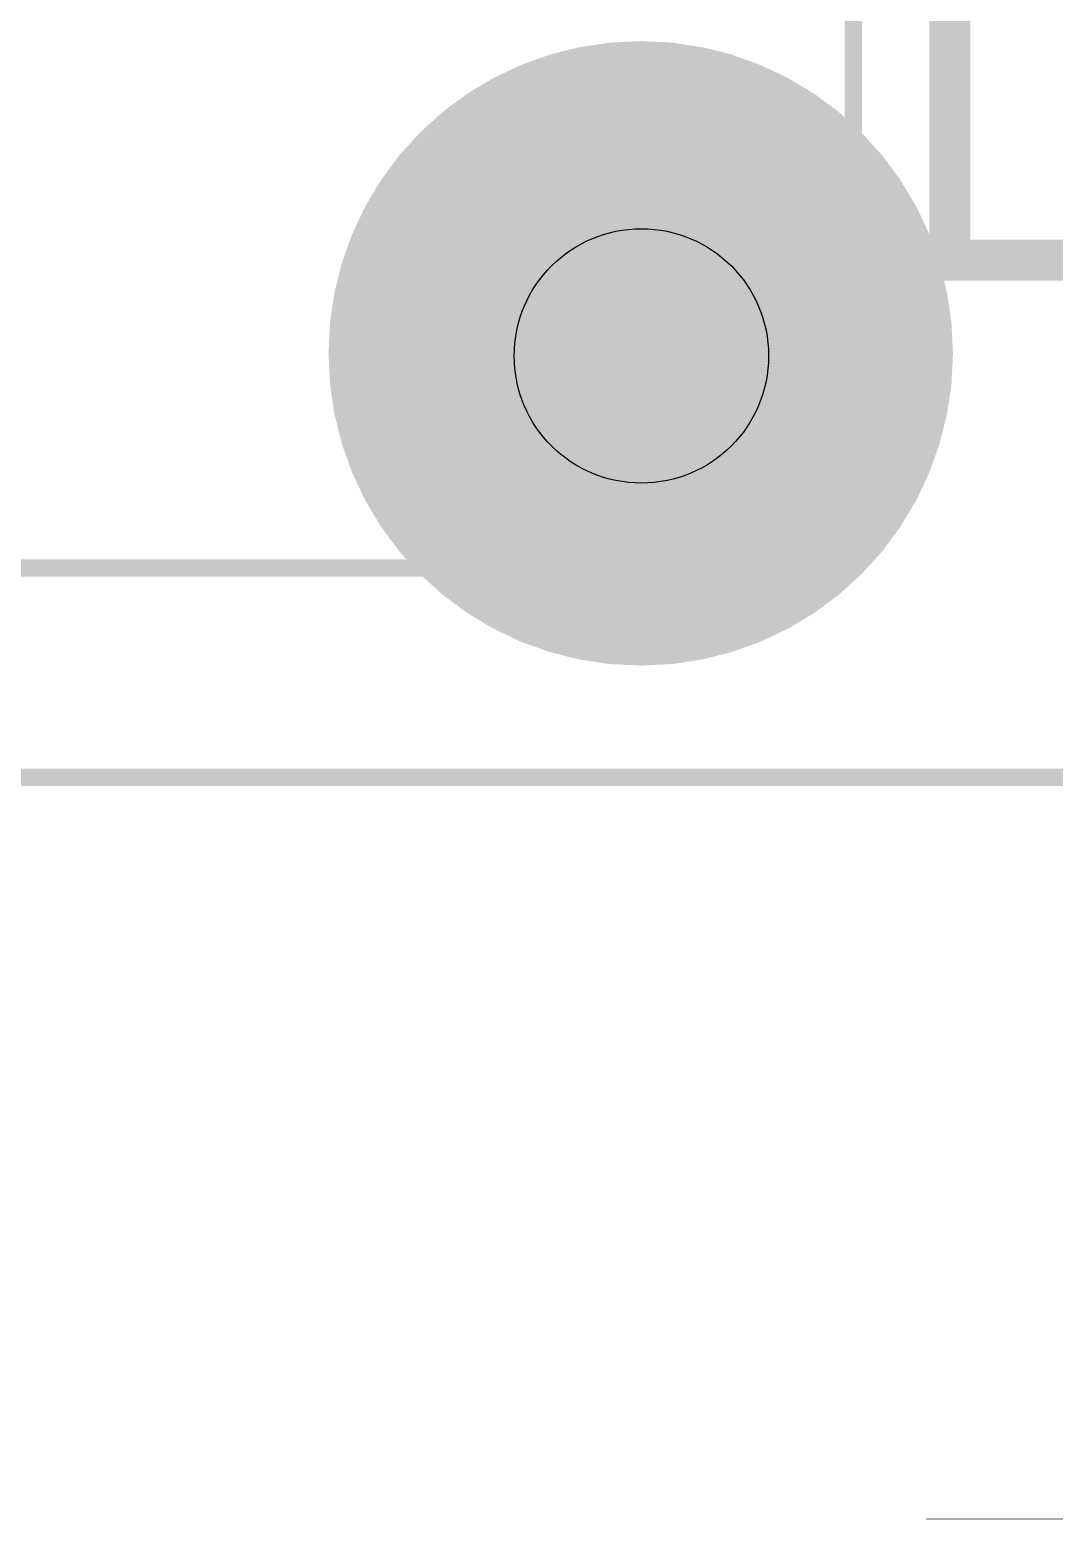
# Model space of a CAD drawing. Header units: inches. Extents: x 15 to 148, y 10 to 111.
# Drawn here: x 142.131 to 143.201, y 96.648 to 98.204 of the extents above; entities that cross this region are included whole.
import ezdxf

# ---------------------------------------------------------------- set-up
doc = ezdxf.new("R2010")
doc.units = ezdxf.units.IN
doc.header["$MEASUREMENT"] = 0
doc.layers.add('BLK_12AWG', color=7, linetype='Continuous')

# ---------------------------------------------------------------- blocks, each defined once
blk = doc.blocks.new('EPAD')
at = {"const_width": 0.5}
blk.add_lwpolyline([(-0.25, 0, 1), (0.25, 0, 1)], format="xyb", close=True, dxfattribs=at)
blk = doc.blocks.new('CEGHSD')
for points, const_width in [([(131.82463, 99.45609), (137.16355, 99.45609), (137.16355, 102.93247), (131.82463, 102.93247), (131.82463, 99.45609)], 0.008), ([(131.82463, 99.45609), (137.16355, 99.45609), (137.16355, 102.93247), (131.82463, 102.93247), (131.82463, 99.45609)], 0.008), ([(131.82463, 99.45609), (137.16355, 99.45609), (137.16355, 102.93247), (131.82463, 102.93247), (131.82463, 99.45609)], 0.008), ([(136.80954, 102.30923), (136.80954, 99.55332)], 0.008), ([(136.80954, 102.30923), (136.80954, 99.55332)], 0.008), ([(136.80954, 102.30923), (136.80954, 99.55332)], 0.008), ([(136.85438, 99.69625), (137.12209, 99.69625), (137.12209, 100.10176), (136.85438, 100.10176), (136.85438, 99.69625)], 0.019), ([(136.85438, 99.69625), (137.12209, 99.69625), (137.12209, 100.10176), (136.85438, 100.10176), (136.85438, 99.69625)], 0.019), ([(136.85438, 99.69625), (137.12209, 99.69625), (137.12209, 100.10176), (136.85438, 100.10176), (136.85438, 99.69625)], 0.019), ([(136.80954, 99.55332), (136.29773, 99.55332)], 0.008), ([(136.80954, 99.55332), (136.29773, 99.55332)], 0.008), ([(136.80954, 99.55332), (136.29773, 99.55332)], 0.008)]:
    blk.add_lwpolyline(points, dxfattribs=dict(const_width=const_width))
blk.add_circle((136.71112, 99.65175), 0.05906)
blk.add_circle((136.71112, 99.65175), 0.05906)
blk.add_circle((136.71112, 99.65175), 0.05906)
at = {"xscale": 0.29, "yscale": 0.29}
blk.add_blockref('EPAD', (136.71079, 99.65294), dxfattribs=at)

msp = doc.modelspace()

# ---------------------------------------------------------------- linework, layer by layer
at = {"color": 7, "linetype": 'Continuous', "lineweight": 0}
msp.add_line((147.637, 96.6563), (143.0675, 96.6479), dxfattribs=at)

# ---------------------------------------------------------------- block references
at = {"layer": 'BLK_12AWG', "xscale": 2.25, "yscale": 2.25, "zscale": 2.25}
msp.add_blockref('CEGHSD', (-164.8303, -126.3532), dxfattribs=at)

doc.saveas('drawing.dxf')
